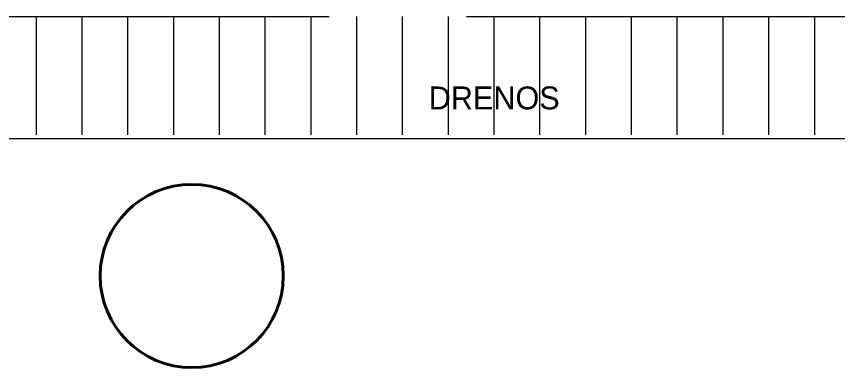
# Model space of a CAD drawing. Header units: inches. Extents: x 13 to 261, y -112 to -47.
# Drawn here: x 45.2 to 50.58, y -65.93 to -63.63 of the extents above; entities that cross this region are included whole.
import ezdxf

# ---------------------------------------------------------------- set-up
doc = ezdxf.new("R2010")
doc.units = ezdxf.units.IN
doc.header["$MEASUREMENT"] = 0
doc.linetypes.add('ACAD_ISO02W100', pattern=[15, 12, -3])
doc.linetypes.add('ACAD_ISO04W100', pattern=[30, 24, -3, 0, -3])
for name, color, linetype, lineweight in [('BANQUETA', 2, 'Continuous', 18), ('COLUMNAS', 20, 'Continuous', 40), ('EJES', 1, 'ACAD_ISO04W100', 13), ('POY. LOSA', 212, 'ACAD_ISO02W100', 13), ('TEXTOS', 124, 'Continuous', 30)]:
    doc.layers.add(name, color=color, linetype=linetype, lineweight=lineweight)

msp = doc.modelspace()

# ---------------------------------------------------------------- linework, layer by layer
at = {"layer": 'BANQUETA'}
msp.add_line((26.3507, -64.4268), (96.3507, -64.4268), dxfattribs=at)
msp.add_line((26.3507, -64.4268), (96.3507, -64.4268), dxfattribs=at)
at = {"layer": 'COLUMNAS'}
msp.add_circle((46.3507, -65.3268), 0.6, dxfattribs=at)
at = {"layer": 'EJES', "ltscale": 0.3}
for p, q in [((45.3325, -64.4029), (45.3325, -63.6268)), ((45.6325, -64.4029), (45.6325, -63.6268)), ((45.9325, -64.4029), (45.9325, -63.6268)), ((46.2325, -64.4029), (46.2325, -63.6268)), ((46.5325, -64.4029), (46.5325, -63.6268)), ((46.8325, -64.4029), (46.8325, -63.6268)), ((47.1325, -64.4029), (47.1325, -63.6268)), ((47.4325, -64.4029), (47.4325, -63.6268)), ((47.7325, -64.4029), (47.7325, -63.6268)), ((48.0325, -64.4029), (48.0325, -63.6268)), ((48.3325, -64.4029), (48.3325, -63.6268)), ((48.6325, -64.4029), (48.6325, -63.6268)), ((48.9325, -64.4029), (48.9325, -63.6268)), ((49.2325, -64.4029), (49.2325, -63.6268)), ((49.5325, -64.4029), (49.5325, -63.6268)), ((49.8325, -64.4029), (49.8325, -63.6268)), ((50.1325, -64.4029), (50.1325, -63.6268)), ((50.4325, -64.4029), (50.4325, -63.6268))]:
    msp.add_line(p, q, dxfattribs=at)
at = {"layer": 'POY. LOSA', "ltscale": 0.3}
msp.add_line((16.6507, -63.6268), (53.9654, -63.6268), dxfattribs=at)

# ---------------------------------------------------------------- texts
at = {"layer": 'TEXTOS', "color": 0}
msp.add_text('DRENOS', height=0.15, dxfattribs=at).set_placement((47.9035, -64.2356))

doc.saveas('drawing.dxf')
